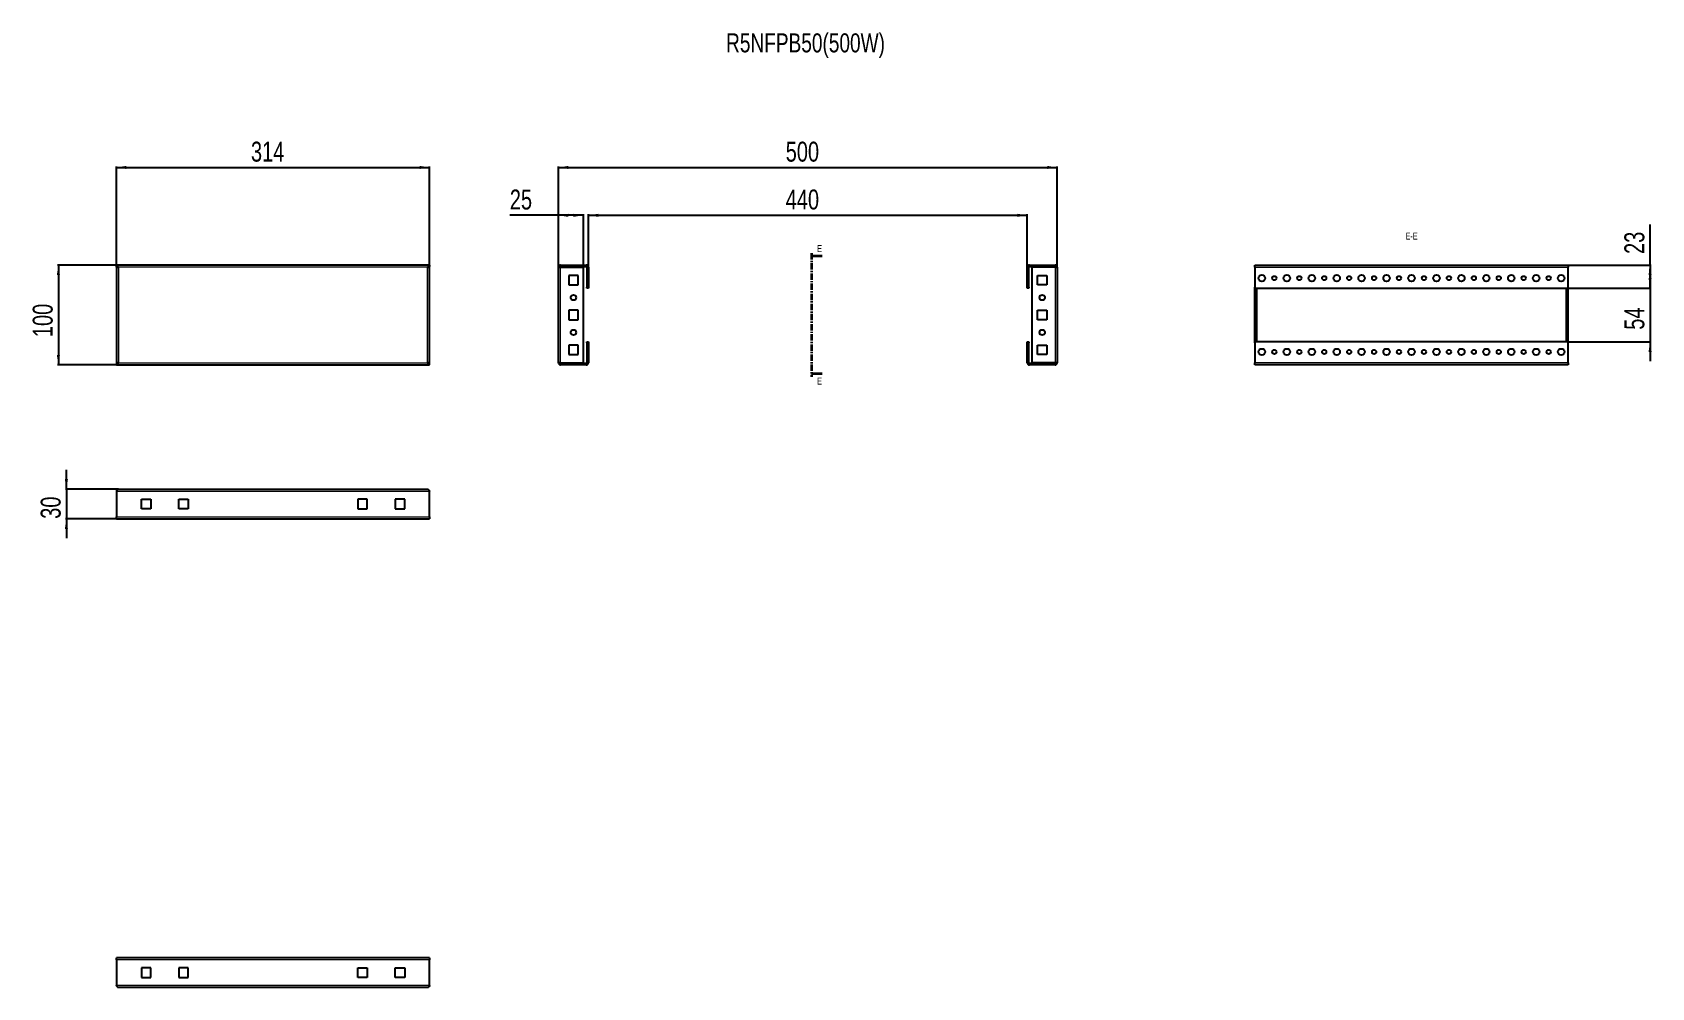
# Model space of a CAD drawing. Header units: millimetres. Extents: x -64 to 1559, y -392 to 566.
import ezdxf

# ---------------------------------------------------------------- set-up
doc = ezdxf.new("R2010")
doc.units = ezdxf.units.MM
doc.linetypes.add('CENTER', pattern=[10.16, 6.35, -1.27, 1.27, -1.27])
doc.layers.add('FORMAT', color=7, linetype='Continuous')
doc.styles.add('SLDTEXTSTYLE0', font='TXT', dxfattribs={"width": 0.75})
doc.dimstyles.new('SLDDIMSTYLE0', dxfattribs={"dimtxt": 20, "dimasz": 10, "dimexe": 0, "dimexo": 0.0625, "dimgap": 5, "dimtad": 2, "dimdec": 1, "dimrnd": 1e-09, "dimzin": 12, "dimdsep": 46, "dimtxsty": 'SLDTEXTSTYLE0', "dimsah": 1, "dimcen": 0.09, "dimadec": 0, "dimazin": 3, "dimtfac": 1, "dimtofl": 0, "dimtmove": 0, "dimatfit": 3, "dimfxl": 0, "dimfrac": 2, "dimtolj": 1, "dimtzin": 12, "dimarcsym": 0})
doc.dimstyles.new('SLDDIMSTYLE1', dxfattribs={"dimtxt": 20, "dimasz": 10, "dimexe": 0, "dimexo": 0.0625, "dimgap": 5, "dimtad": 2, "dimdec": 1, "dimrnd": 1e-09, "dimzin": 12, "dimdsep": 46, "dimtxsty": 'SLDTEXTSTYLE0', "dimsah": 1, "dimcen": 0.09, "dimadec": 0, "dimazin": 3, "dimtfac": 1, "dimtmove": 0, "dimatfit": 0, "dimfxl": 0, "dimfrac": 2, "dimtolj": 1, "dimtzin": 12, "dimarcsym": 0})

# ---------------------------------------------------------------- blocks, each defined once
blk = doc.blocks.new('_D')
at = {"layer": 'FORMAT'}
for p, q in [((20.2, 330.6), (20.2, 431.6)), ((20.2, 430.6), (334.2, 430.6)), ((334.2, 330.6), (334.2, 431.6))]:
    blk.add_line(p, q, dxfattribs=at)
for points in [[(20.2, 430.6), (30.2, 429), (30.2, 432.1)], [(334.2, 430.6), (324.2, 432.1), (324.2, 429)]]:
    blk.add_solid(points, dxfattribs=at)
at = {"layer": 'FORMAT', "insert": (155.1, 456.4), "char_height": 20, "attachment_point": 1, "style": 'SLDTEXTSTYLE0'}
blk.add_mtext('314', dxfattribs=at)
blk = doc.blocks.new('_D_1')
at = {"layer": 'FORMAT'}
for p, q in [((20.2, 332.6), (-38.9, 332.6)), ((-37.9, 332.6), (-37.9, 232.6)), ((20.2, 232.6), (-38.9, 232.6))]:
    blk.add_line(p, q, dxfattribs=at)
for points in [[(-37.9, 332.6), (-39.5, 322.6), (-36.4, 322.6)], [(-37.9, 232.6), (-36.4, 242.6), (-39.5, 242.6)]]:
    blk.add_solid(points, dxfattribs=at)
at = {"layer": 'FORMAT', "insert": (-63.7, 260.4), "char_height": 20, "attachment_point": 1, "rotation": 90, "style": 'SLDTEXTSTYLE0'}
blk.add_mtext('100', dxfattribs=at)
blk = doc.blocks.new('_D_2')
at = {"layer": 'FORMAT'}
for p, q in [((463.4, 330.5), (463.4, 431.6)), ((463.4, 430.6), (963.4, 430.6)), ((963.4, 330.5), (963.4, 431.6))]:
    blk.add_line(p, q, dxfattribs=at)
for points in [[(463.4, 430.6), (473.4, 429), (473.4, 432.1)], [(963.4, 430.6), (953.4, 432.1), (953.4, 429)]]:
    blk.add_solid(points, dxfattribs=at)
at = {"layer": 'FORMAT', "insert": (691.2, 456.4), "char_height": 20, "attachment_point": 1, "style": 'SLDTEXTSTYLE0'}
blk.add_mtext('500', dxfattribs=at)
blk = doc.blocks.new('_D_3')
at = {"layer": 'FORMAT'}
for p, q in [((493.4, 330.5), (493.4, 383.6)), ((493.4, 382.6), (933.4, 382.6)), ((933.4, 330.5), (933.4, 383.6))]:
    blk.add_line(p, q, dxfattribs=at)
for points in [[(493.4, 382.6), (503.4, 381), (503.4, 384.1)], [(933.4, 382.6), (923.4, 384.1), (923.4, 381)]]:
    blk.add_solid(points, dxfattribs=at)
at = {"layer": 'FORMAT', "insert": (691.2, 408.4), "char_height": 20, "attachment_point": 1, "style": 'SLDTEXTSTYLE0'}
blk.add_mtext('440', dxfattribs=at)
blk = doc.blocks.new('_D_4')
at = {"layer": 'FORMAT'}
for p, q in [((463.4, 382.6), (414.6, 382.6)), ((463.4, 330.5), (463.4, 383.6)), ((488.4, 382.6), (463.4, 382.6)), ((488.4, 330.6), (488.4, 383.6))]:
    blk.add_line(p, q, dxfattribs=at)
for points in [[(463.4, 382.6), (473.4, 381), (473.4, 384.1)], [(488.4, 382.6), (478.4, 384.1), (478.4, 381)]]:
    blk.add_solid(points, dxfattribs=at)
at = {"layer": 'FORMAT', "insert": (414.6, 408.4), "char_height": 20, "attachment_point": 1, "style": 'SLDTEXTSTYLE0'}
blk.add_mtext('25', dxfattribs=at)
blk = doc.blocks.new('_D_5')
at = {"layer": 'FORMAT'}
for p, q in [((-29.9, 108), (-29.9, 127.3)), ((22.3, 108), (-30.9, 108)), ((-29.9, 108), (-29.9, 78)), ((20.2, 78), (-30.9, 78)), ((-29.9, 78), (-29.9, 58.8))]:
    blk.add_line(p, q, dxfattribs=at)
for points in [[(-29.9, 108), (-28.4, 118), (-31.5, 118)], [(-29.9, 78), (-31.5, 68), (-28.4, 68)]]:
    blk.add_solid(points, dxfattribs=at)
at = {"layer": 'FORMAT', "insert": (-55.7, 78.2), "char_height": 20, "attachment_point": 1, "rotation": 90, "style": 'SLDTEXTSTYLE0'}
blk.add_mtext('30', dxfattribs=at)
blk = doc.blocks.new('_D_6')
at = {"layer": 'FORMAT'}
for p, q in [((1557.8, 309.6), (1557.8, 328.8)), ((1474.6, 309.6), (1558.8, 309.6)), ((1557.8, 309.6), (1557.8, 255.6)), ((1474.6, 255.6), (1558.8, 255.6)), ((1557.8, 255.6), (1557.8, 236.3))]:
    blk.add_line(p, q, dxfattribs=at)
for points in [[(1557.8, 309.6), (1559.3, 319.6), (1556.2, 319.6)], [(1557.8, 255.6), (1556.2, 245.6), (1559.3, 245.6)]]:
    blk.add_solid(points, dxfattribs=at)
at = {"layer": 'FORMAT', "insert": (1532, 267.8), "char_height": 20, "attachment_point": 1, "rotation": 90, "style": 'SLDTEXTSTYLE0'}
blk.add_mtext('54', dxfattribs=at)
blk = doc.blocks.new('_D_7')
at = {"layer": 'FORMAT'}
for p, q in [((1557.8, 332.6), (1557.8, 373.3)), ((1475.6, 332.6), (1558.8, 332.6)), ((1557.8, 332.6), (1557.8, 309.6)), ((1474.6, 309.6), (1558.8, 309.6))]:
    blk.add_line(p, q, dxfattribs=at)
for points in [[(1557.8, 332.6), (1556.2, 322.6), (1559.3, 322.6)], [(1557.8, 309.6), (1559.3, 319.6), (1556.2, 319.6)]]:
    blk.add_solid(points, dxfattribs=at)
at = {"layer": 'FORMAT', "insert": (1532, 343.8), "char_height": 20, "attachment_point": 1, "rotation": 90, "style": 'SLDTEXTSTYLE0'}
blk.add_mtext('23', dxfattribs=at)

msp = doc.modelspace()

# ---------------------------------------------------------------- linework, layer by layer
at = {"color": 7, "linetype": 'CENTER', "lineweight": 35}
msp.add_line((717.12, 344.57), (717.12, 220.56), dxfattribs=at)
at = {"color": 7, "linetype": 'Continuous', "lineweight": 35}
for p, q in [((727.76, 341.57), (717.12, 341.57)), ((727.76, 223.56), (717.12, 223.56))]:
    msp.add_line(p, q, dxfattribs=at)
at = {"color": 7, "linetype": 'Continuous', "lineweight": 25}
for p, q in [((20.22, 331.07), (20.22, 332.57)), ((334.22, 332.57), (20.22, 332.57)), ((20.22, 331.07), (20.22, 330.57)), ((20.22, 330.57), (20.22, 234.57)), ((20.22, 330.57), (21.72, 330.57)), ((334.22, 330.57), (332.72, 330.57)), ((334.22, 332.57), (334.22, 331.07)), ((334.22, 330.57), (334.22, 331.07)), ((334.22, 234.57), (334.22, 330.57)), ((463.37, 234.67), (463.37, 330.47)), ((465.47, 332.57), (465.47, 331.07)), ((465.47, 332.57), (491.27, 332.57)), ((465.47, 331.07), (491.27, 331.07)), ((465.47, 330.57), (488.37, 330.57)), ((488.37, 234.57), (488.37, 330.57)), ((491.87, 330.47), (491.87, 310.57)), ((493.37, 330.47), (493.37, 310.57)), ((933.37, 310.57), (933.37, 330.47)), ((934.87, 310.57), (934.87, 330.47)), ((935.47, 332.57), (961.27, 332.57)), ((935.47, 331.07), (961.27, 331.07)), ((938.37, 234.57), (938.37, 330.57)), ((961.27, 330.57), (938.37, 330.57)), ((961.27, 331.07), (961.27, 332.57)), ((963.37, 330.47), (963.37, 234.67)), ((1161.6, 330.47), (1161.6, 332.57)), ((1161.6, 332.57), (1475.6, 332.57)), ((1161.6, 330.47), (1161.6, 310.57)), ((1475.6, 332.57), (1475.6, 330.47)), ((1475.6, 310.57), (1475.6, 330.47)), ((473.62, 322.32), (473.62, 312.82)), ((483.12, 322.32), (473.62, 322.32)), ((473.62, 312.82), (483.12, 312.82)), ((483.12, 312.82), (483.12, 322.32)), ((491.87, 310.57), (493.37, 310.57)), ((491.87, 309.57), (491.87, 310.57)), ((493.37, 309.57), (491.87, 309.57)), ((493.37, 310.57), (493.37, 309.57)), ((933.37, 310.57), (934.87, 310.57)), ((933.37, 309.57), (933.37, 310.57)), ((934.87, 309.57), (933.37, 309.57)), ((934.87, 310.57), (934.87, 309.57)), ((943.62, 322.32), (953.12, 322.32)), ((943.62, 312.82), (943.62, 322.32)), ((953.12, 312.82), (943.62, 312.82)), ((953.12, 322.32), (953.12, 312.82)), ((1161.6, 310.57), (1162.6, 309.57)), ((1161.6, 254.57), (1161.6, 310.57)), ((1162.6, 309.57), (1474.6, 309.57)), ((1163.1, 255.57), (1163.1, 309.57)), ((1474.1, 255.57), (1474.1, 309.57)), ((1474.6, 309.57), (1475.6, 310.57)), ((1475.6, 254.57), (1475.6, 310.57)), ((473.62, 287.32), (473.62, 277.82)), ((483.12, 287.32), (473.62, 287.32)), ((473.62, 277.82), (483.12, 277.82)), ((483.12, 277.82), (483.12, 287.32)), ((943.62, 287.32), (953.12, 287.32)), ((943.62, 277.82), (943.62, 287.32)), ((953.12, 277.82), (943.62, 277.82)), ((953.12, 287.32), (953.12, 277.82)), ((483.12, 252.32), (473.62, 252.32)), ((473.62, 252.32), (473.62, 242.82)), ((483.12, 242.82), (483.12, 252.32)), ((491.87, 255.57), (493.37, 255.57)), ((491.87, 254.57), (491.87, 255.57)), ((493.37, 254.57), (491.87, 254.57)), ((491.87, 254.57), (491.87, 234.67)), ((493.37, 255.57), (493.37, 254.57)), ((493.37, 254.57), (493.37, 234.67)), ((933.37, 255.57), (934.87, 255.57)), ((933.37, 254.57), (933.37, 255.57)), ((934.87, 254.57), (933.37, 254.57)), ((933.37, 234.67), (933.37, 254.57)), ((934.87, 255.57), (934.87, 254.57)), ((934.87, 234.67), (934.87, 254.57)), ((943.62, 252.32), (953.12, 252.32)), ((943.62, 242.82), (943.62, 252.32)), ((953.12, 252.32), (953.12, 242.82)), ((1162.6, 255.57), (1161.6, 254.57)), ((1161.6, 254.57), (1161.6, 234.67)), ((1474.6, 255.57), (1162.6, 255.57)), ((1475.6, 254.57), (1474.6, 255.57)), ((1475.6, 234.67), (1475.6, 254.57)), ((21.72, 234.57), (20.22, 234.57)), ((20.22, 234.57), (20.22, 234.07)), ((20.22, 234.07), (20.22, 232.57)), ((20.22, 232.57), (334.22, 232.57)), ((332.72, 234.57), (334.22, 234.57)), ((334.22, 234.07), (334.22, 234.57)), ((334.22, 232.57), (334.22, 234.07)), ((465.47, 234.57), (488.37, 234.57)), ((465.47, 232.57), (465.47, 234.07)), ((491.27, 234.07), (465.47, 234.07)), ((491.27, 232.57), (465.47, 232.57)), ((473.62, 242.82), (483.12, 242.82)), ((961.27, 234.07), (935.47, 234.07)), ((961.27, 232.57), (935.47, 232.57)), ((961.27, 234.57), (938.37, 234.57)), ((953.12, 242.82), (943.62, 242.82)), ((961.27, 234.07), (961.27, 232.57)), ((1161.6, 232.57), (1161.6, 234.67)), ((1475.6, 232.57), (1161.6, 232.57)), ((1475.6, 234.67), (1475.6, 232.57)), ((20.22, 105.92), (20.22, 80.12)), ((22.32, 108.02), (332.12, 108.02)), ((45.22, 97.77), (54.72, 97.77)), ((45.22, 88.27), (45.22, 97.77)), ((54.72, 97.77), (54.72, 88.27)), ((82.72, 97.77), (92.22, 97.77)), ((82.72, 88.27), (82.72, 97.77)), ((92.22, 97.77), (92.22, 88.27)), ((271.72, 97.77), (262.22, 97.77)), ((262.22, 97.77), (262.22, 88.27)), ((271.72, 88.27), (271.72, 97.77)), ((299.72, 97.77), (299.72, 88.27)), ((309.22, 97.77), (299.72, 97.77)), ((309.22, 88.27), (309.22, 97.77)), ((334.22, 80.12), (334.22, 105.92)), ((54.72, 88.27), (45.22, 88.27)), ((92.22, 88.27), (82.72, 88.27)), ((262.22, 88.27), (271.72, 88.27)), ((299.72, 88.27), (309.22, 88.27)), ((20.22, 78.02), (20.22, 80.12)), ((20.22, 78.02), (334.22, 78.02)), ((334.22, 80.12), (334.22, 78.02)), ((334.22, -361.98), (20.22, -361.98)), ((20.22, -364.08), (20.22, -361.98)), ((20.22, -364.08), (20.22, -389.88)), ((54.72, -372.23), (45.22, -372.23)), ((45.22, -372.23), (45.22, -381.73)), ((54.72, -381.73), (54.72, -372.23)), ((92.22, -372.23), (82.72, -372.23)), ((82.72, -372.23), (82.72, -381.73)), ((92.22, -381.73), (92.22, -372.23)), ((262.22, -381.73), (262.22, -372.23)), ((262.22, -372.23), (271.72, -372.23)), ((271.72, -372.23), (271.72, -381.73)), ((299.72, -372.23), (309.22, -372.23)), ((299.72, -381.73), (299.72, -372.23)), ((309.22, -372.23), (309.22, -381.73)), ((334.22, -361.98), (334.22, -364.08)), ((334.22, -389.88), (334.22, -364.08)), ((45.22, -381.73), (54.72, -381.73)), ((82.72, -381.73), (92.22, -381.73)), ((271.72, -381.73), (262.22, -381.73)), ((309.22, -381.73), (299.72, -381.73)), ((332.12, -391.98), (22.32, -391.98))]:
    msp.add_line(p, q, dxfattribs=at)
at = {"color": 8, "linetype": 'Continuous', "lineweight": 18}
for p, q in [((332.12, 330.47), (22.32, 330.47)), ((22.32, 330.47), (22.32, 234.67)), ((332.12, 234.67), (332.12, 330.47)), ((465.47, 234.57), (465.47, 330.57)), ((491.27, 331.07), (491.27, 332.57)), ((491.87, 330.47), (493.37, 330.47)), ((934.87, 330.47), (933.37, 330.47)), ((935.47, 331.07), (935.47, 332.57)), ((961.27, 330.57), (961.27, 234.57)), ((1161.6, 330.47), (1475.6, 330.47)), ((1163.7, 255.57), (1163.7, 309.57)), ((1473.5, 309.57), (1473.5, 255.57)), ((22.32, 234.67), (332.12, 234.67)), ((491.27, 234.07), (491.27, 232.57)), ((491.87, 234.67), (493.37, 234.67)), ((934.87, 234.67), (933.37, 234.67)), ((935.47, 234.07), (935.47, 232.57)), ((1475.6, 234.67), (1161.6, 234.67)), ((20.22, 105.92), (334.22, 105.92)), ((20.22, 80.12), (334.22, 80.12)), ((334.22, -364.08), (20.22, -364.08)), ((334.22, -389.88), (20.22, -389.88))]:
    msp.add_line(p, q, dxfattribs=at)
at = {"color": 7, "linetype": 'Continuous', "lineweight": 25}
for centre, radius in [((1168.6, 319.57), 3.25), ((1181.1, 319.57), 2.1), ((1193.6, 319.57), 3.25), ((1206.1, 319.57), 2.1), ((1218.6, 319.57), 3.25), ((1231.1, 319.57), 2.1), ((1243.6, 319.57), 3.25), ((1256.1, 319.57), 2.1), ((1268.6, 319.57), 3.25), ((1281.1, 319.57), 2.1), ((1293.6, 319.57), 3.25), ((1306.1, 319.57), 2.1), ((1318.6, 319.57), 3.25), ((1331.1, 319.57), 2.1), ((1343.6, 319.57), 3.25), ((1356.1, 319.57), 2.1), ((1368.6, 319.57), 3.25), ((1381.1, 319.57), 2.1), ((1393.6, 319.57), 3.25), ((1406.1, 319.57), 2.1), ((1418.6, 319.57), 3.25), ((1431.1, 319.57), 2.1), ((1443.6, 319.57), 3.25), ((1456.1, 319.57), 2.1), ((1468.6, 319.57), 3.25), ((478.37, 300.07), 2.75), ((948.37, 300.07), 2.75), ((478.37, 265.07), 2.75), ((948.37, 265.07), 2.75), ((1168.6, 245.57), 3.25), ((1181.1, 245.57), 2.1), ((1193.6, 245.57), 3.25), ((1206.1, 245.57), 2.1), ((1218.6, 245.57), 3.25), ((1231.1, 245.57), 2.1), ((1243.6, 245.57), 3.25), ((1256.1, 245.57), 2.1), ((1268.6, 245.57), 3.25), ((1281.1, 245.57), 2.1), ((1293.6, 245.57), 3.25), ((1306.1, 245.57), 2.1), ((1318.6, 245.57), 3.25), ((1331.1, 245.57), 2.1), ((1343.6, 245.57), 3.25), ((1356.1, 245.57), 2.1), ((1368.6, 245.57), 3.25), ((1381.1, 245.57), 2.1), ((1393.6, 245.57), 3.25), ((1406.1, 245.57), 2.1), ((1418.6, 245.57), 3.25), ((1431.1, 245.57), 2.1), ((1443.6, 245.57), 3.25), ((1456.1, 245.57), 2.1), ((1468.6, 245.57), 3.25)]:
    msp.add_circle(centre, radius, dxfattribs=at)
for centre, radius, start, end in [((491.27, 330.47), 2.1, 0, 90), ((491.27, 330.47), 0.6, 0, 90), ((935.47, 330.47), 2.1, 90, 180), ((935.47, 330.47), 0.6, 90, 180), ((491.27, 234.67), 0.6, 270, 360), ((491.27, 234.67), 2.1, 270, 0), ((935.47, 234.67), 2.1, 180, 270), ((935.47, 234.67), 0.6, 180, 270)]:
    msp.add_arc(centre, radius, start, end, dxfattribs=at)
for points, knots in [([(22.32, 330.47), (22.14, 330.75), (21.78, 331.31), (21.25, 332.01), (20.73, 332.48), (20.38, 332.54), (20.22, 332.57)], [0, 0, 0, 0, 0.2547527, 0.5096447, 0.7645377, 1, 1, 1, 1]), ([(22.32, 330.47), (22.14, 330.55), (21.77, 330.71), (21.08, 330.98), (20.56, 331.03), (20.22, 331.07)], [0, 0, 0, 0, 0.2598775, 0.5197391, 1, 1, 1, 1]), ([(963.37, 330.47), (963.34, 330.75), (963.27, 331.31), (962.77, 332.01), (962.07, 332.48), (961.53, 332.54), (961.27, 332.57)], [0, 0, 0, 0, 0.2547527, 0.5096447, 0.7645377, 1, 1, 1, 1]), ([(961.87, 330.47), (961.86, 330.55), (961.84, 330.71), (961.65, 330.98), (961.42, 331.03), (961.27, 331.07)], [0, 0, 0, 0, 0.2598775, 0.5197391, 1, 1, 1, 1]), ([(332.12, 108.02), (332.3, 107.99), (332.65, 107.92), (333.19, 107.42), (333.71, 106.72), (334.06, 106.18), (334.22, 105.92)], [0, 0, 0, 0, 0.2547527, 0.5096447, 0.7645377, 1, 1, 1, 1]), ([(22.32, -391.98), (22.14, -391.95), (21.78, -391.88), (21.25, -391.38), (20.73, -390.68), (20.38, -390.14), (20.22, -389.88)], [0, 0, 0, 0, 0.2547527, 0.5096447, 0.7645377, 1, 1, 1, 1])]:
    msp.add_open_spline(points, degree=3, knots=knots, dxfattribs=at)
for points in [[(20.22, 330.57), (20.25, 330.56), (20.31, 330.54), (20.8, 330.52), (21.49, 330.49), (22.04, 330.47), (22.32, 330.47)], [(334.22, 332.57), (334.04, 332.53), (333.69, 332.47), (333.17, 331.99), (332.64, 331.29), (332.29, 330.74), (332.12, 330.47)], [(334.22, 331.07), (333.87, 331.03), (333.17, 330.95), (332.47, 330.63), (332.12, 330.47)], [(332.12, 330.47), (332.39, 330.47), (332.95, 330.49), (333.64, 330.52), (334.13, 330.54), (334.19, 330.56), (334.22, 330.57)], [(465.47, 332.57), (465.2, 332.53), (464.65, 332.47), (463.95, 331.99), (463.47, 331.29), (463.4, 330.74), (463.37, 330.47)], [(463.37, 330.47), (463.4, 330.47), (463.47, 330.49), (463.95, 330.52), (464.65, 330.54), (465.2, 330.56), (465.47, 330.57)], [(465.47, 331.07), (465.31, 331.03), (464.99, 330.95), (464.91, 330.63), (464.87, 330.47)], [(961.27, 330.57), (961.55, 330.56), (962.1, 330.54), (962.79, 330.52), (963.28, 330.49), (963.34, 330.47), (963.37, 330.47)], [(20.22, 234.07), (20.57, 234.1), (21.27, 234.18), (21.97, 234.5), (22.32, 234.67)], [(20.22, 232.57), (20.39, 232.6), (20.74, 232.66), (21.27, 233.15), (21.79, 233.84), (22.14, 234.39), (22.32, 234.67)], [(22.32, 234.67), (22.04, 234.66), (21.49, 234.64), (20.8, 234.62), (20.31, 234.59), (20.25, 234.57), (20.22, 234.57)], [(332.12, 234.67), (332.29, 234.39), (332.64, 233.84), (333.17, 233.15), (333.69, 232.66), (334.04, 232.6), (334.22, 232.57)], [(332.12, 234.67), (332.47, 234.5), (333.17, 234.18), (333.87, 234.1), (334.22, 234.07)], [(334.22, 234.57), (334.19, 234.57), (334.13, 234.59), (333.64, 234.62), (332.95, 234.64), (332.39, 234.66), (332.12, 234.67)], [(465.47, 234.57), (465.2, 234.57), (464.65, 234.59), (463.95, 234.62), (463.47, 234.64), (463.4, 234.66), (463.37, 234.67)], [(463.37, 234.67), (463.4, 234.39), (463.47, 233.84), (463.95, 233.15), (464.65, 232.66), (465.2, 232.6), (465.47, 232.57)], [(464.87, 234.67), (464.91, 234.5), (464.99, 234.18), (465.31, 234.1), (465.47, 234.07)], [(961.27, 234.07), (961.43, 234.1), (961.76, 234.18), (961.83, 234.5), (961.87, 234.67)], [(961.27, 232.57), (961.55, 232.6), (962.1, 232.66), (962.79, 233.15), (963.28, 233.84), (963.34, 234.39), (963.37, 234.67)], [(963.37, 234.67), (963.34, 234.66), (963.28, 234.64), (962.79, 234.62), (962.1, 234.59), (961.55, 234.57), (961.27, 234.57)], [(20.22, 105.92), (20.39, 106.19), (20.74, 106.75), (21.27, 107.44), (21.79, 107.92), (22.14, 107.99), (22.32, 108.02)], [(334.22, -389.88), (334.04, -390.16), (333.69, -390.71), (333.17, -391.4), (332.64, -391.89), (332.29, -391.95), (332.12, -391.98)]]:
    msp.add_open_spline(points, degree=3, dxfattribs=at)
at = {"color": 7, "linetype": 'Continuous', "lineweight": 35}
for points in [[(717.12, 341.57), (724.12, 340.45), (724.12, 342.69)], [(717.12, 223.56), (724.12, 222.44), (724.12, 224.68)]]:
    msp.add_solid(points, dxfattribs=at)

# ---------------------------------------------------------------- texts
at = {"color": 7, "linetype": 'Continuous', "char_height": 7, "attachment_point": 1, "style": 'SLDTEXTSTYLE0'}
for insert in [(722.77, 352.67), (722.77, 219.86)]:
    msp.add_mtext('E', dxfattribs=dict(at, insert=insert))
at = {"layer": 'FORMAT', "style": 'SLDTEXTSTYLE0'}
for s, insert, char_height, attachment_point in [('R5NFPB50(500W)', (631.44, 565.01), 19.05, 1), ('E-E', (1318.69, 365.26), 7, 2)]:
    msp.add_mtext(s, dxfattribs=dict(at, insert=insert, char_height=char_height, attachment_point=attachment_point))

# ---------------------------------------------------------------- dimensions: what is measured, and where the dimension line sits
at = {"layer": 'FORMAT'}
for base, p1, p2, picture, middle in [((334.22, 430.57), (20.22, 330.57), (334.22, 330.57), '_D', (177.22, 430.57)), ((463.37, 382.57), (488.37, 330.57), (463.37, 330.47), '_D_4', (429.37, 382.57)), ((933.37, 382.57), (493.37, 330.47), (933.37, 330.47), '_D_3', (713.37, 382.57))]:
    dim = msp.add_linear_dim(base=base, p1=p1, p2=p2, dimstyle='SLDDIMSTYLE0', dxfattribs=at)
    dim.commit()
    dim.dimension.update_dxf_attribs({"geometry": picture, "text_midpoint": middle, "dimtype": 160})
for base, p1, p2, angle, dimstyle, picture, middle in [((963.37, 430.57), (463.37, 330.47), (963.37, 330.47), 0, 'SLDDIMSTYLE0', '_D_2', (713.37, 430.57)), ((1557.77, 309.57), (1475.6, 332.57), (1474.6, 309.57), 90, 'SLDDIMSTYLE0', '_D_7', (1557.77, 358.57)), ((-37.95, 232.57), (20.22, 332.57), (20.22, 232.57), 90, 'SLDDIMSTYLE0', '_D_1', (-37.95, 282.57)), ((1557.77, 255.57), (1474.6, 309.57), (1474.6, 255.57), 90, 'SLDDIMSTYLE1', '_D_6', (1557.77, 282.57)), ((-29.95, 78.02), (22.32, 108.02), (20.22, 78.02), 90, 'SLDDIMSTYLE1', '_D_5', (-29.95, 93.02))]:
    dim = msp.add_linear_dim(base=base, p1=p1, p2=p2, angle=angle, dimstyle=dimstyle, dxfattribs=at)
    dim.commit()
    dim.dimension.update_dxf_attribs({"geometry": picture, "text_midpoint": middle, "dimtype": 160})

doc.saveas('drawing.dxf')
